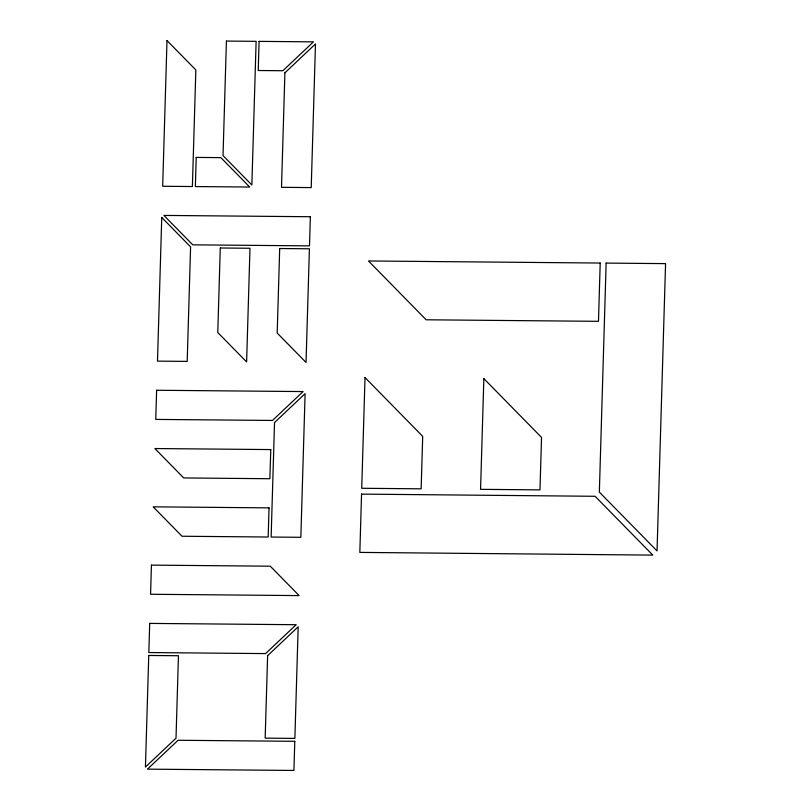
<?xml version="1.0" encoding="UTF-8"?>
<svg xmlns="http://www.w3.org/2000/svg" width="811" height="811" viewBox="0 0 811 811"><rect width="100%" height="100%" fill="white"/><g stroke="black" fill="none" stroke-linecap="round" stroke-linejoin="round"><path stroke-width="1.22" d="M148.758 655.47L145.433 767.064L176.007 738.192L178.461 655.734L148.758 655.47M149.7 623.406L148.839 652.551L265.572 653.595L296.147 624.713L149.7 623.406M151.434 565.125L150.572 594.27L299.117 595.598L270.266 566.19L151.434 565.125M156.624 390.263L155.763 419.409L272.496 420.443L303.071 391.571L156.624 390.263M161.754 217.47L157.486 361.128L187.199 361.392L190.595 246.879L161.754 217.47M167.005 40.55L162.676 186.266L192.389 186.53L195.846 69.959L167.005 40.55M196.221 157.415L195.36 186.56L249.707 187.037L220.866 157.638L196.221 157.415M220.278 247.994L217.774 332.51L246.615 361.919L249.981 248.257L220.278 247.994M226.421 41.077L223.025 155.59L251.866 184.999L256.124 41.341L226.421 41.077M259.094 41.371L258.233 70.516L282.867 70.729L313.441 41.858L259.094 41.371M269.029 507.868L268.167 537.014L182.009 536.243L153.167 506.834L269.029 507.868M270.762 449.578L269.891 478.723L183.742 477.953L154.891 448.544L270.762 449.578M267.62 655.673L265.167 738.132L294.869 738.395L298.184 626.791L267.62 655.673M274.534 422.531L271.138 537.044L300.84 537.308L305.108 393.649L274.534 422.531M279.694 248.521L277.19 333.037L306.041 362.446L309.407 248.784L279.694 248.521M284.914 72.808L281.508 187.321L311.221 187.594L315.489 43.936L284.914 72.808M294.788 741.305L293.927 770.45L147.48 769.142L178.055 740.271L294.788 741.305M310.36 216.73L309.498 245.875L192.754 244.831L163.913 215.422L310.36 216.73M361.554 494.112L359.831 552.403L652.804 555.109L595.112 496.291L361.554 494.112M365.021 377.541L361.726 488.283L421.142 488.82L422.703 436.359L365.021 377.541M483.853 378.605L480.568 489.347L539.984 489.874L541.535 437.423L483.853 378.605M600.201 263.038L598.477 321.328L426.16 319.787L368.478 260.97L600.201 263.038M606.141 263.088L599.349 492.115L657.042 550.933L665.567 263.626L606.141 263.088"/></g></svg>
